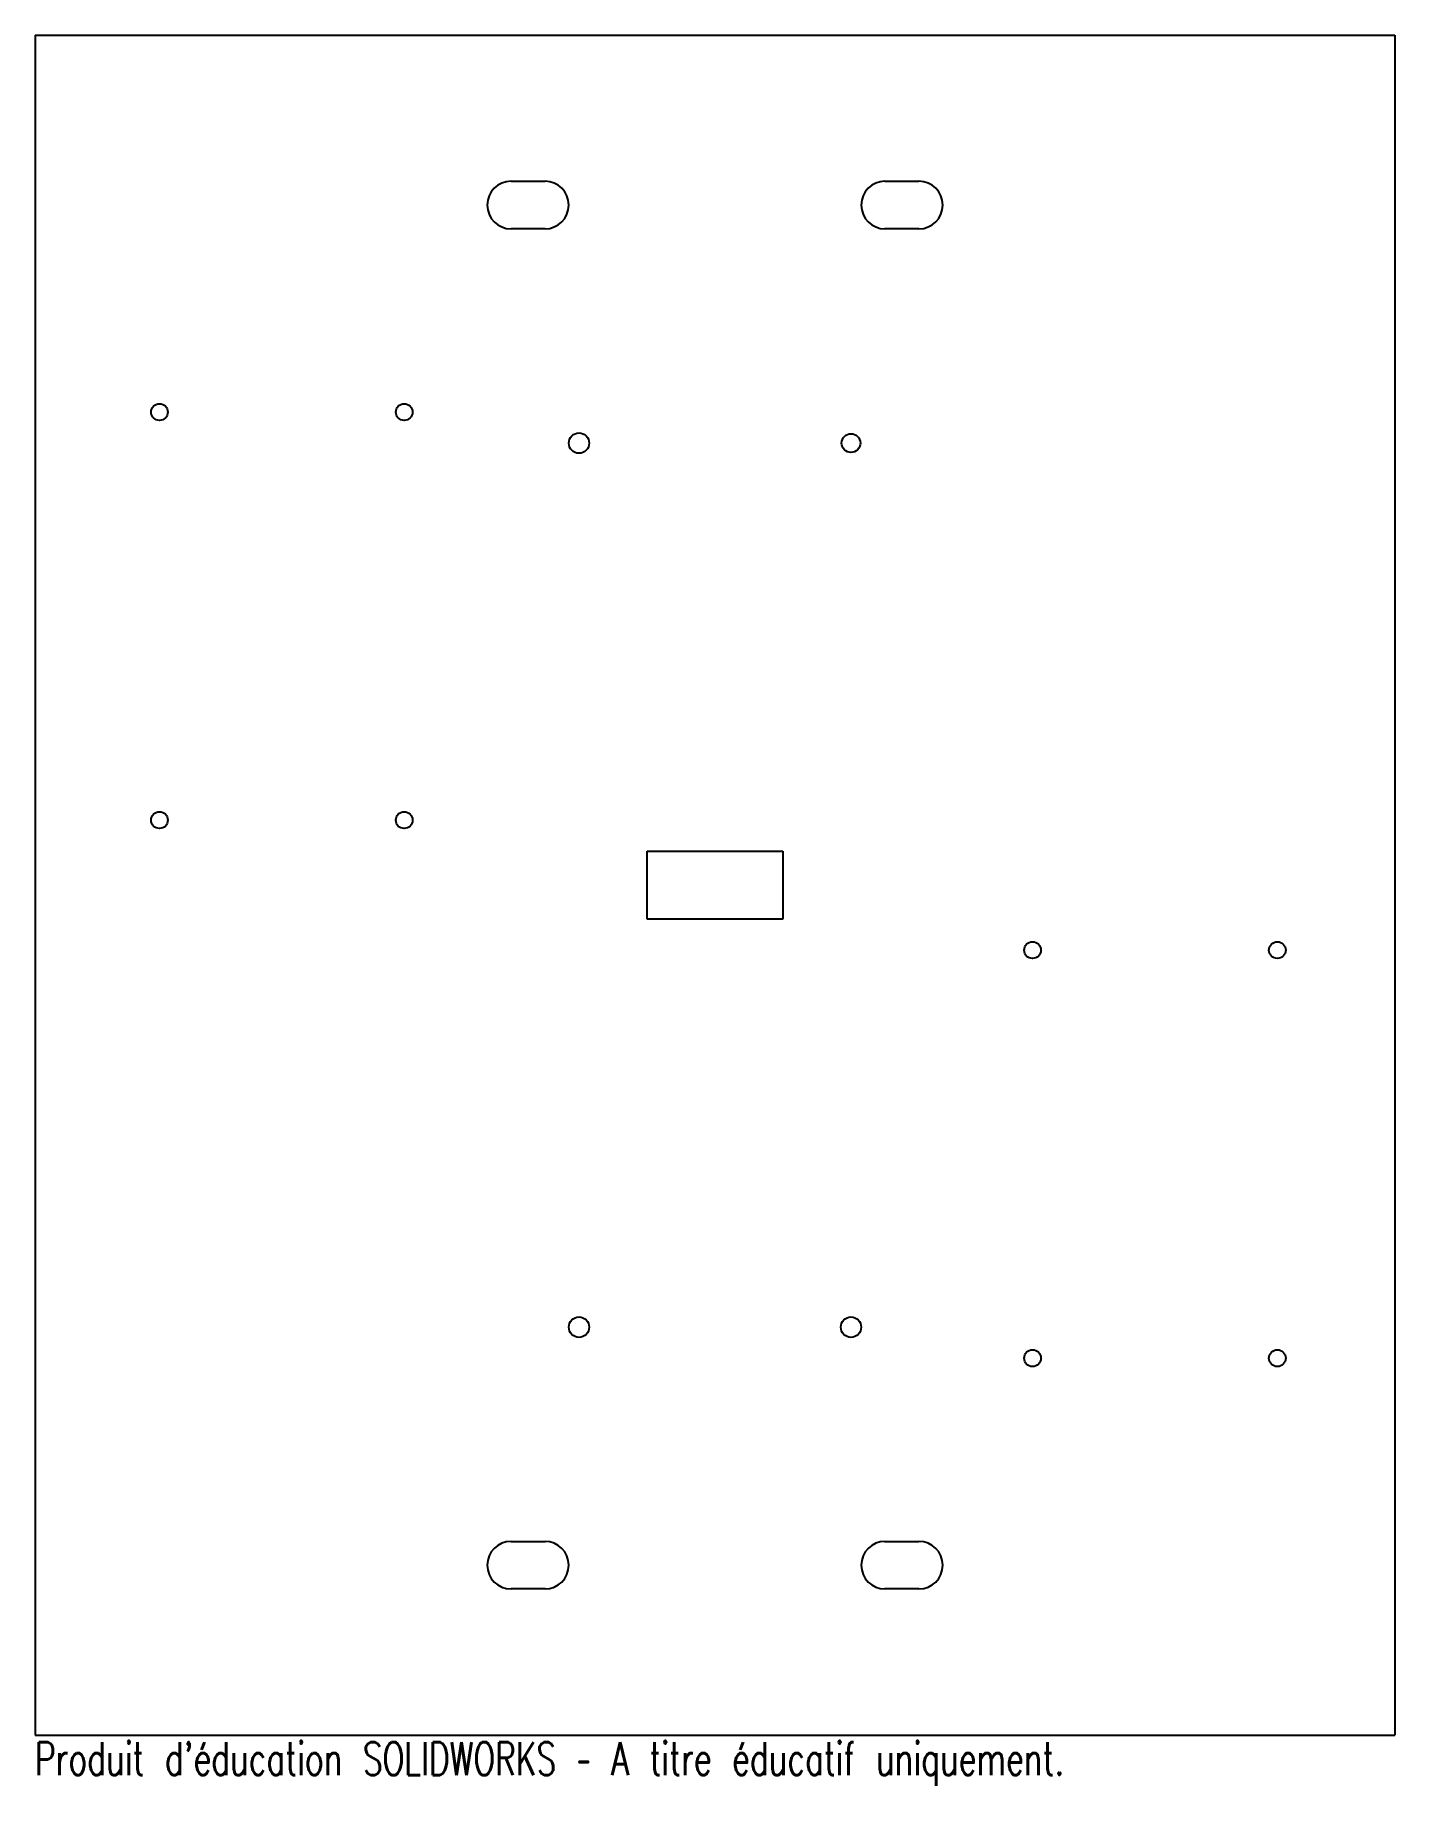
# Model space of a CAD drawing. Header units: millimetres. Extents: x 0 to 200, y -257 to 0.
import ezdxf

# ---------------------------------------------------------------- set-up
doc = ezdxf.new("R2010")
doc.units = ezdxf.units.MM
doc.styles.add('SLDTEXTSTYLE0', font='TXT', dxfattribs={"width": 0.7, "bigfont": 'bigfont'})

msp = doc.modelspace()

# ---------------------------------------------------------------- linework, layer by layer
at = {"color": 7, "linetype": 'Continuous', "lineweight": 25}
for p, q in [((0, 0), (200, 0)), ((0, 0), (0, -250)), ((200, 0), (200, -250)), ((70, -21.5), (75, -21.5)), ((125, -21.5), (130, -21.5)), ((75, -28.5), (70, -28.5)), ((130, -28.5), (125, -28.5)), ((90, -120), (110, -120)), ((90, -130), (90, -120)), ((110, -120), (110, -130)), ((110, -130), (90, -130)), ((70, -221.5), (75, -221.5)), ((125, -221.5), (130, -221.5)), ((75, -228.5), (70, -228.5)), ((130, -228.5), (125, -228.5)), ((0, -250), (200, -250))]:
    msp.add_line(p, q, dxfattribs=at)
for centre, radius in [((18.3, -55.44), 1.23), ((54.3, -55.44), 1.23), ((80, -60), 1.5), ((120, -60), 1.38), ((18.3, -115.44), 1.23), ((54.3, -115.44), 1.23), ((146.7, -134.56), 1.23), ((182.7, -134.56), 1.23), ((80, -190), 1.5), ((120, -190), 1.5), ((146.7, -194.56), 1.23), ((182.7, -194.56), 1.23)]:
    msp.add_circle(centre, radius, dxfattribs=at)
for centre, start, end in [((70, -25), 90, 270), ((75, -25), 270, 90), ((125, -25), 90, 270), ((130, -25), 270, 90), ((70, -225), 90, 270), ((75, -225), 270, 90), ((125, -225), 90, 270), ((130, -225), 270, 90)]:
    msp.add_arc(centre, 3.5, start, end, dxfattribs=at)

# ---------------------------------------------------------------- texts
at = {"color": 7, "linetype": 'Continuous', "insert": (0, -251.02), "char_height": 4.8336, "attachment_point": 1, "style": 'SLDTEXTSTYLE0'}
msp.add_mtext("Produit d'éducation SOLIDWORKS – A titre éducatif uniquement.", dxfattribs=at)

doc.saveas('drawing.dxf')
